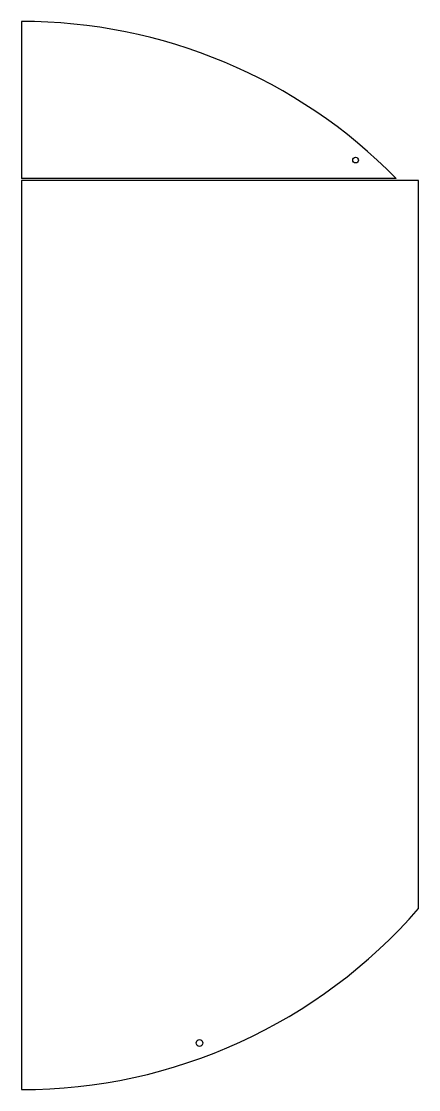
# Model space of a CAD drawing. Extents: x -3300 to -3204, y 2285 to 2544.
import ezdxf

# ---------------------------------------------------------------- set-up
doc = ezdxf.new("R2010")
doc.units = 0
doc.header["$LTSCALE"] = 12
doc.header["$MEASUREMENT"] = 0
doc.layers.add('SHELL', color=40, linetype='CONTINUOUS')

msp = doc.modelspace()

# ---------------------------------------------------------------- linework, layer by layer
at = {"layer": 'SHELL'}
for p, q in [((-3299.51, 2543.57), (-3299.51, 2505.57)), ((-3208.91, 2505.57), (-3299.51, 2505.57)), ((-3203.51, 2505.07), (-3299.51, 2505.07)), ((-3299.51, 2505.07), (-3299.51, 2285.07)), ((-3203.51, 2328.93), (-3203.51, 2505.07))]:
    msp.add_line(p, q, dxfattribs=at)
for centre, radius in [((-3218.74, 2510), 0.688), ((-3256.45, 2296.36), 0.812)]:
    msp.add_circle(centre, radius, dxfattribs=at)
for centre, start, end in [((-3299.51, 2416.57), 44.4902, 90), ((-3299.51, 2412.07), 270, 319.1046)]:
    msp.add_arc(centre, 127, start, end, dxfattribs=at)

doc.saveas('drawing.dxf')
